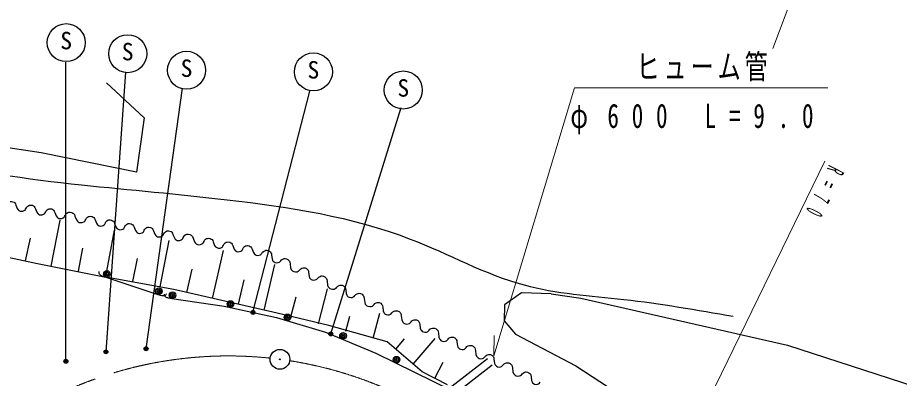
# Model space of a CAD drawing. Units: millimetres, scale not verified. Extents: x 40000 to 680000, y 20000 to 380000.
# Drawn here: x 172526 to 239295, y 309808 to 337138 of the extents above; entities that cross this region are included whole.
import ezdxf
from ezdxf.enums import TextEntityAlignment as Align

# ---------------------------------------------------------------- set-up
doc = ezdxf.new("R2010")
doc.units = ezdxf.units.MM
doc.header["$LTSCALE"] = 1000
doc.linetypes.add('CHAIN', pattern=[18.5, 12, -1.5, 3.5, -1.5])
for name, color, linetype, lineweight in [('M-BGD', 7, 'Continuous', 25), ('M-BMK', 2, 'CHAIN', 13), ('M-BMK-SRVR', 3, 'Continuous', 25), ('M-STR-HTXT', 7, 'Continuous', 13), ('M-STR-STRC', 7, 'Continuous', 25)]:
    doc.layers.add(name, color=color, linetype=linetype, lineweight=lineweight)
doc.styles.add('ＭＳ ゴシック', font='')
doc.styles.get('ＭＳ ゴシック').set_extended_font_data('MS Gothic')

msp = doc.modelspace()

# ---------------------------------------------------------------- linework, layer by layer
at = {"layer": 'M-BGD'}
for p, q in [((175073, 318316), (175736, 321796)), ((179196, 317531), (179862, 321029)), ((173123, 318710), (173490, 320427)), ((183319, 316745), (183989, 320262)), ((177134, 317924), (177467, 319668)), ((187288, 315872), (188123, 319493)), ((181257, 317138), (181591, 318892)), ((185329, 316323), (185737, 318092)), ((191207, 314969), (192006, 318438)), ((178912, 317571), (179197, 317477)), ((179197, 317477), (183144, 316175)), ((189248, 315420), (189675, 317273)), ((195303, 313930), (195997, 316591)), ((183144, 316175), (183429, 316081)), ((183918, 315901), (184215, 315858)), ((184215, 315858), (188172, 315290)), ((193225, 314472), (193621, 315990)), ((188172, 315290), (192129, 314417)), ((197380, 313388), (197679, 314531)), ((199458, 312846), (199957, 314758)), ((192129, 314417), (195828, 313313)), ((195828, 313313), (199652, 311715)), ((201160, 312009), (201830, 312795)), ((202486, 310878), (204143, 312820)), ((199652, 311715), (205452, 308864)), ((201025, 305867), (208105, 311302)), ((201272, 305301), (208471, 310826)), ((204111, 309815), (204741, 311034))]:
    msp.add_line(p, q, dxfattribs=at)
for points in [[(179251, 332205), (182115, 329551), (181536, 325443), (174315, 326893), (161120, 328880), (150539, 331365)], [(171701, 322976), (171747, 323059), (171822, 323136), (171892, 323184), (171957, 323203), (172051, 323216), (172169, 323194), (172252, 323148), (172305, 323107), (172353, 323037), (172395, 322938), (172499, 322674), (172571, 322569), (172624, 322529), (172707, 322483), (172796, 322466), (172919, 322474), (173019, 322516), (173089, 322564), (173129, 322618), (173175, 322701)], [(173175, 322701), (173221, 322784), (173297, 322861), (173367, 322909), (173431, 322928), (173525, 322941), (173643, 322918), (173726, 322872), (173780, 322832), (173827, 322762), (173870, 322662), (173973, 322399), (174045, 322294), (174099, 322254), (174182, 322208), (174270, 322191), (174394, 322198), (174493, 322241), (174563, 322289), (174604, 322342), (174650, 322425)], [(174650, 322425), (174696, 322508), (174771, 322586), (174841, 322634), (174906, 322652), (175000, 322665), (175118, 322643), (175201, 322597), (175254, 322557), (175302, 322487), (175344, 322387), (175448, 322124), (175520, 322019), (175573, 321978), (175656, 321932), (175745, 321916), (175868, 321923), (175968, 321966), (176038, 322014), (176078, 322067), (176124, 322150)], [(153477, 322198), (166686, 320088), (174042, 318513), (179197, 317477)], [(176124, 322150), (176173, 322238), (176254, 322321), (176328, 322372), (176397, 322392), (176497, 322406), (176623, 322382), (176712, 322333), (176769, 322290), (176820, 322215), (176865, 322109), (176976, 321828), (177052, 321716), (177109, 321673), (177198, 321624), (177292, 321606), (177424, 321614), (177530, 321660), (177605, 321711), (177648, 321768), (177697, 321856)], [(177697, 321856), (177743, 321939), (177818, 322017), (177888, 322065), (177953, 322083), (178047, 322096), (178165, 322074), (178248, 322028), (178301, 321988), (178349, 321918), (178392, 321818), (178495, 321555), (178567, 321450), (178621, 321409), (178704, 321363), (178792, 321347), (178915, 321354), (179015, 321396), (179085, 321444), (179125, 321498), (179171, 321581)], [(179171, 321581), (179217, 321664), (179293, 321741), (179363, 321789), (179427, 321808), (179521, 321821), (179639, 321799), (179722, 321753), (179776, 321712), (179824, 321642), (179866, 321543), (179970, 321279), (180042, 321174), (180095, 321134), (180178, 321088), (180267, 321071), (180390, 321079), (180489, 321121), (180559, 321169), (180600, 321223), (180646, 321306)], [(180646, 321306), (180692, 321388), (180768, 321466), (180837, 321514), (180902, 321532), (180996, 321545), (181114, 321523), (181197, 321477), (181250, 321437), (181298, 321367), (181341, 321267), (181444, 321004), (181516, 320899), (181570, 320858), (181653, 320812), (181741, 320796), (181865, 320803), (181964, 320846), (182034, 320894), (182074, 320947), (182120, 321030)], [(182120, 321030), (182167, 321113), (182242, 321191), (182312, 321239), (182376, 321257), (182470, 321270), (182588, 321248), (182671, 321202), (182725, 321161), (182773, 321091), (182815, 320992), (182919, 320728), (182991, 320623), (183044, 320583), (183127, 320537), (183216, 320520), (183339, 320528), (183438, 320570), (183508, 320618), (183549, 320672), (183595, 320755)], [(183595, 320755), (183641, 320838), (183717, 320915), (183787, 320963), (183851, 320982), (183945, 320995), (184063, 320973), (184146, 320927), (184199, 320886), (184247, 320816), (184290, 320717), (184393, 320453), (184465, 320348), (184519, 320308), (184602, 320262), (184690, 320245), (184814, 320253), (184913, 320295), (184983, 320343), (185024, 320396), (185070, 320479)], [(185070, 320479), (185119, 320568), (185199, 320651), (185274, 320702), (185343, 320721), (185443, 320735), (185569, 320712), (185657, 320663), (185714, 320619), (185765, 320545), (185811, 320439), (185921, 320158), (185998, 320046), (186055, 320002), (186143, 319953), (186238, 319936), (186369, 319944), (186475, 319989), (186550, 320040), (186593, 320097), (186642, 320186)], [(186642, 320186), (186688, 320269), (186764, 320346), (186834, 320394), (186898, 320413), (186992, 320426), (187110, 320403), (187193, 320357), (187247, 320317), (187295, 320247), (187337, 320147), (187441, 319884), (187512, 319779), (187566, 319739), (187649, 319693), (187737, 319676), (187861, 319683), (187960, 319726), (188030, 319774), (188071, 319827), (188117, 319910)], [(188117, 319910), (188163, 319993), (188238, 320071), (188308, 320119), (188373, 320137), (188467, 320150), (188585, 320128), (188668, 320082), (188721, 320042), (188769, 319972), (188812, 319872), (188915, 319609), (188987, 319504), (189040, 319463), (189123, 319417), (189212, 319401), (189335, 319408), (189435, 319451), (189505, 319499), (189545, 319552), (189591, 319635)], [(189591, 319635), (189637, 319718), (189713, 319795), (189783, 319843), (189847, 319862), (189941, 319875), (190059, 319853), (190142, 319807), (190196, 319766), (190244, 319696), (190286, 319597), (190390, 319333), (190461, 319228), (190515, 319188), (190598, 319142), (190686, 319125), (190810, 319133), (190909, 319175), (190979, 319223), (191020, 319277), (191066, 319360)], [(191091, 319355), (191156, 319424), (191249, 319480), (191329, 319509), (191396, 319510), (191490, 319499), (191599, 319448), (191667, 319383), (191709, 319330), (191738, 319251), (191754, 319144), (191788, 318863), (191831, 318743), (191873, 318690), (191942, 318625), (192023, 318587), (192144, 318563), (192251, 318579), (192331, 318608), (192384, 318650), (192449, 318718)], [(192449, 318718), (192519, 318792), (192618, 318851), (192703, 318882), (192774, 318884), (192875, 318872), (192991, 318818), (193064, 318748), (193108, 318692), (193139, 318607), (193156, 318493), (193193, 318193), (193239, 318066), (193283, 318009), (193356, 317940), (193443, 317899), (193573, 317874), (193687, 317891), (193772, 317922), (193828, 317966), (193898, 318039)], [(178912, 317571), (178836, 317596), (178792, 317621), (178744, 317669), (178716, 317710), (178700, 317757), (178690, 317823), (178696, 317874), (178706, 317902)], [(193898, 318039), (193963, 318108), (194056, 318164), (194136, 318193), (194203, 318195), (194297, 318184), (194406, 318133), (194474, 318067), (194516, 318015), (194545, 317935), (194561, 317828), (194595, 317547), (194638, 317427), (194680, 317375), (194749, 317309), (194830, 317271), (194951, 317247), (195058, 317264), (195138, 317292), (195191, 317334), (195256, 317403)], [(205074, 309318), (203148, 310312), (200497, 312575), (196091, 313802), (192186, 314743), (184350, 316549), (179197, 317477)], [(195256, 317403), (195326, 317476), (195425, 317536), (195510, 317567), (195581, 317569), (195682, 317557), (195798, 317502), (195871, 317433), (195915, 317377), (195946, 317291), (195963, 317177), (196000, 316878), (196046, 316750), (196090, 316694), (196163, 316624), (196250, 316583), (196380, 316558), (196494, 316575), (196579, 316606), (196635, 316650), (196705, 316724)], [(196705, 316724), (196770, 316793), (196863, 316849), (196943, 316877), (197010, 316879), (197104, 316868), (197213, 316817), (197281, 316752), (197323, 316699), (197352, 316619), (197368, 316513), (197402, 316232), (197445, 316112), (197487, 316059), (197556, 315994), (197637, 315956), (197758, 315932), (197865, 315948), (197945, 315977), (197998, 316019), (198063, 316087)], [(183792, 316224), (183779, 316186), (183742, 316136), (183697, 316097), (183634, 316066), (183577, 316053), (183505, 316056), (183429, 316081)], [(183918, 315901), (183839, 315912), (183791, 315929), (183736, 315968), (183701, 316003), (183677, 316047), (183655, 316110), (183653, 316161), (183657, 316191)], [(198063, 316087), (198133, 316161), (198232, 316220), (198317, 316251), (198388, 316253), (198489, 316241), (198605, 316187), (198678, 316117), (198722, 316061), (198753, 315976), (198770, 315862), (198807, 315562), (198853, 315434), (198897, 315378), (198970, 315309), (199057, 315268), (199187, 315243), (199301, 315260), (199386, 315291), (199442, 315335), (199512, 315408)], [(212925, 316202), (210685, 316284), (209399, 315371), (209358, 314167), (210229, 313163), (214794, 310758), (223219, 305243), (225967, 303973), (235553, 300450), (245014, 300329)], [(212925, 316202), (215175, 315878), (230819, 312315), (243351, 308253), (253278, 305103), (253942, 304149), (254151, 301494)], [(199512, 315408), (199577, 315477), (199670, 315533), (199750, 315562), (199817, 315564), (199911, 315553), (200020, 315502), (200088, 315436), (200130, 315384), (200159, 315304), (200175, 315197), (200209, 314916), (200252, 314796), (200294, 314744), (200363, 314678), (200444, 314640), (200565, 314616), (200672, 314633), (200752, 314661), (200805, 314703), (200870, 314772)], [(200870, 314772), (200940, 314845), (201039, 314905), (201124, 314936), (201195, 314937), (201296, 314926), (201412, 314871), (201485, 314802), (201529, 314746), (201560, 314660), (201577, 314546), (201614, 314247), (201660, 314119), (201704, 314063), (201777, 313993), (201864, 313952), (201994, 313927), (202108, 313944), (202193, 313975), (202249, 314019), (202319, 314093)], [(202319, 314093), (202384, 314162), (202477, 314218), (202557, 314246), (202624, 314248), (202718, 314237), (202827, 314186), (202895, 314121), (202937, 314068), (202966, 313988), (202982, 313881), (203016, 313600), (203059, 313481), (203101, 313428), (203170, 313363), (203251, 313325), (203372, 313301), (203479, 313317), (203559, 313346), (203612, 313387), (203677, 313456)], [(203677, 313456), (203747, 313530), (203846, 313589), (203931, 313620), (204002, 313622), (204103, 313610), (204219, 313556), (204292, 313486), (204336, 313430), (204367, 313345), (204384, 313231), (204421, 312931), (204467, 312803), (204511, 312747), (204585, 312678), (204671, 312637), (204801, 312611), (204915, 312629), (205000, 312659), (205056, 312704), (205126, 312777)], [(205126, 312777), (205191, 312846), (205284, 312902), (205364, 312931), (205431, 312933), (205525, 312922), (205634, 312871), (205702, 312805), (205744, 312753), (205773, 312673), (205789, 312566), (205823, 312285), (205866, 312165), (205908, 312113), (205977, 312047), (206058, 312009), (206179, 311985), (206286, 312001), (206366, 312030), (206419, 312072), (206484, 312141)], [(206484, 312141), (206554, 312214), (206653, 312274), (206738, 312305), (206809, 312306), (206910, 312295), (207026, 312240), (207099, 312171), (207143, 312114), (207174, 312029), (207191, 311915), (207228, 311616), (207274, 311488), (207318, 311432), (207392, 311362), (207478, 311321), (207608, 311296), (207722, 311313), (207807, 311344), (207863, 311388), (207933, 311462)], [(207933, 311462), (207998, 311530), (208091, 311586), (208171, 311615), (208238, 311617), (208332, 311606), (208441, 311555), (208509, 311490), (208551, 311437), (208580, 311357), (208596, 311250), (208630, 310969), (208673, 310850), (208715, 310797), (208784, 310732), (208865, 310693), (208986, 310670), (209093, 310686), (209173, 310715), (209226, 310756), (209291, 310825)], [(209291, 310825), (209361, 310898), (209460, 310958), (209545, 310989), (209616, 310991), (209717, 310979), (209833, 310925), (209906, 310855), (209950, 310799), (209981, 310714), (209998, 310600), (210035, 310300), (210081, 310172), (210125, 310116), (210199, 310046), (210285, 310006), (210415, 309980), (210529, 309998), (210614, 310028), (210670, 310073), (210740, 310146)], [(210740, 310146), (210805, 310215), (210898, 310271), (210978, 310300), (211045, 310301), (211139, 310290), (211248, 310240), (211316, 310174), (211358, 310122), (211387, 310042), (211403, 309935), (211437, 309654), (211480, 309534), (211522, 309482), (211591, 309416), (211672, 309378), (211794, 309354), (211900, 309370), (211980, 309399), (212033, 309441), (212098, 309510)]]:
    msp.add_lwpolyline(points, dxfattribs=at)
for centre, radius in [((179275, 317714), 250), ((179275, 317714), 150), ((179275, 317714), 50), ((183222, 316412), 250), ((183222, 316412), 150), ((183222, 316412), 50), ((184251, 316106), 250), ((184251, 316106), 150), ((184251, 316106), 50), ((188637, 315443), 250), ((188637, 315443), 150), ((188637, 315443), 50), ((192956, 314431), 250), ((192956, 314431), 150), ((192956, 314431), 50), ((197167, 313024), 250), ((197167, 313024), 150), ((197167, 313024), 50), ((201217, 311224), 250), ((201217, 311224), 150), ((201217, 311224), 50)]:
    msp.add_circle(centre, radius, dxfattribs=at)
msp.add_open_spline([(140228, 332792), (144895, 331684), (149562, 330575), (154192, 329318), (157805, 328337), (161395, 327265), (165043, 326438), (169095, 325519), (173217, 324903), (177358, 324474), (181032, 324070), (184712, 323792), (188386, 323333), (193104, 322808), (197836, 322067), (202258, 320363), (205153, 319242), (207911, 317688), (210878, 316886), (213314, 316228), (215891, 316078), (218432, 315791), (221223, 315475), (223970, 314993), (226718, 314512)], degree=3, knots=[0, 0, 0, 0, 1, 1, 1, 2, 2, 2, 3, 3, 3, 4, 4, 4, 5, 5, 5, 6, 6, 6, 7, 7, 7, 8, 8, 8, 8], dxfattribs=at)
at = {"layer": 'M-BMK'}
for start, end in [(83.86545, 116.53323), (64.06998, 81.12482)]:
    msp.add_arc((188472, 281509), 30000, start, end, dxfattribs=at)
at = {"layer": 'M-BMK-SRVR'}
for radius in [750, 30]:
    msp.add_circle((192388, 311253), radius, dxfattribs=at)
at = {"layer": 'M-STR-HTXT'}
for p, q in [((232741, 342862), (229709, 334801)), ((233640, 326264), (220522, 299284)), ((208575, 311509), (208606, 313066))]:
    msp.add_line(p, q, dxfattribs=at)
msp.add_lwpolyline([(208575, 311509), (214700, 331813), (233873, 331813)], dxfattribs=at)
at = {"layer": 'M-STR-STRC'}
for p, q in [((176178, 311096), (176172, 333770)), ((180703, 333010), (179209, 311819)), ((182252, 312052), (185001, 331782)), ((190346, 314800), (194648, 331577)), ((196239, 313181), (201576, 330333))]:
    msp.add_line(p, q, dxfattribs=at)
for centre, radius in [((176203, 335244), 1440), ((180861, 334407), 1440), ((185316, 333151), 1440), ((194921, 333028), 1440), ((201730, 331655), 1440), ((190346, 314800), 150), ((190346, 314800), 90), ((190346, 314800), 30), ((196239, 313181), 150), ((196239, 313181), 90), ((196239, 313181), 30), ((179209, 311819), 150), ((179209, 311819), 90), ((179209, 311819), 30), ((182252, 312052), 150), ((182252, 312052), 90), ((182252, 312052), 30), ((176178, 311096), 150), ((176178, 311096), 90), ((176178, 311096), 30)]:
    msp.add_circle(centre, radius, dxfattribs=at)

# ---------------------------------------------------------------- texts
at = {"layer": 'M-STR-HTXT', "attachment_point": 7, "style": 'ＭＳ ゴシック'}
for s, insert, char_height, rotation in [('\\T1.17;\\W0.7;ヒューム管', (219386, 332313), 1833, 359.987), ('\\T2.92;\\W0.45;R=70', (233956, 326038), 1320, 243.3)]:
    msp.add_mtext(s, dxfattribs=dict(at, insert=insert, char_height=char_height, rotation=rotation))
at = {"layer": 'M-STR-HTXT', "insert": (214386, 328285), "char_height": 1833, "attachment_point": 7, "style": 'ＭＳ ゴシック'}
msp.add_mtext('\\T2.11;\\W0.7;φ600\\~L=9.0', dxfattribs=at)
at = {"layer": 'M-STR-STRC', "style": 'ＭＳ ゴシック'}
for p in [(175753, 334344), (180411, 333507), (184866, 332251), (194471, 332128), (201280, 330755)]:
    msp.add_text('S', height=1320, dxfattribs=at).set_placement(p, align=Align.BOTTOM_LEFT)

doc.saveas('drawing.dxf')
